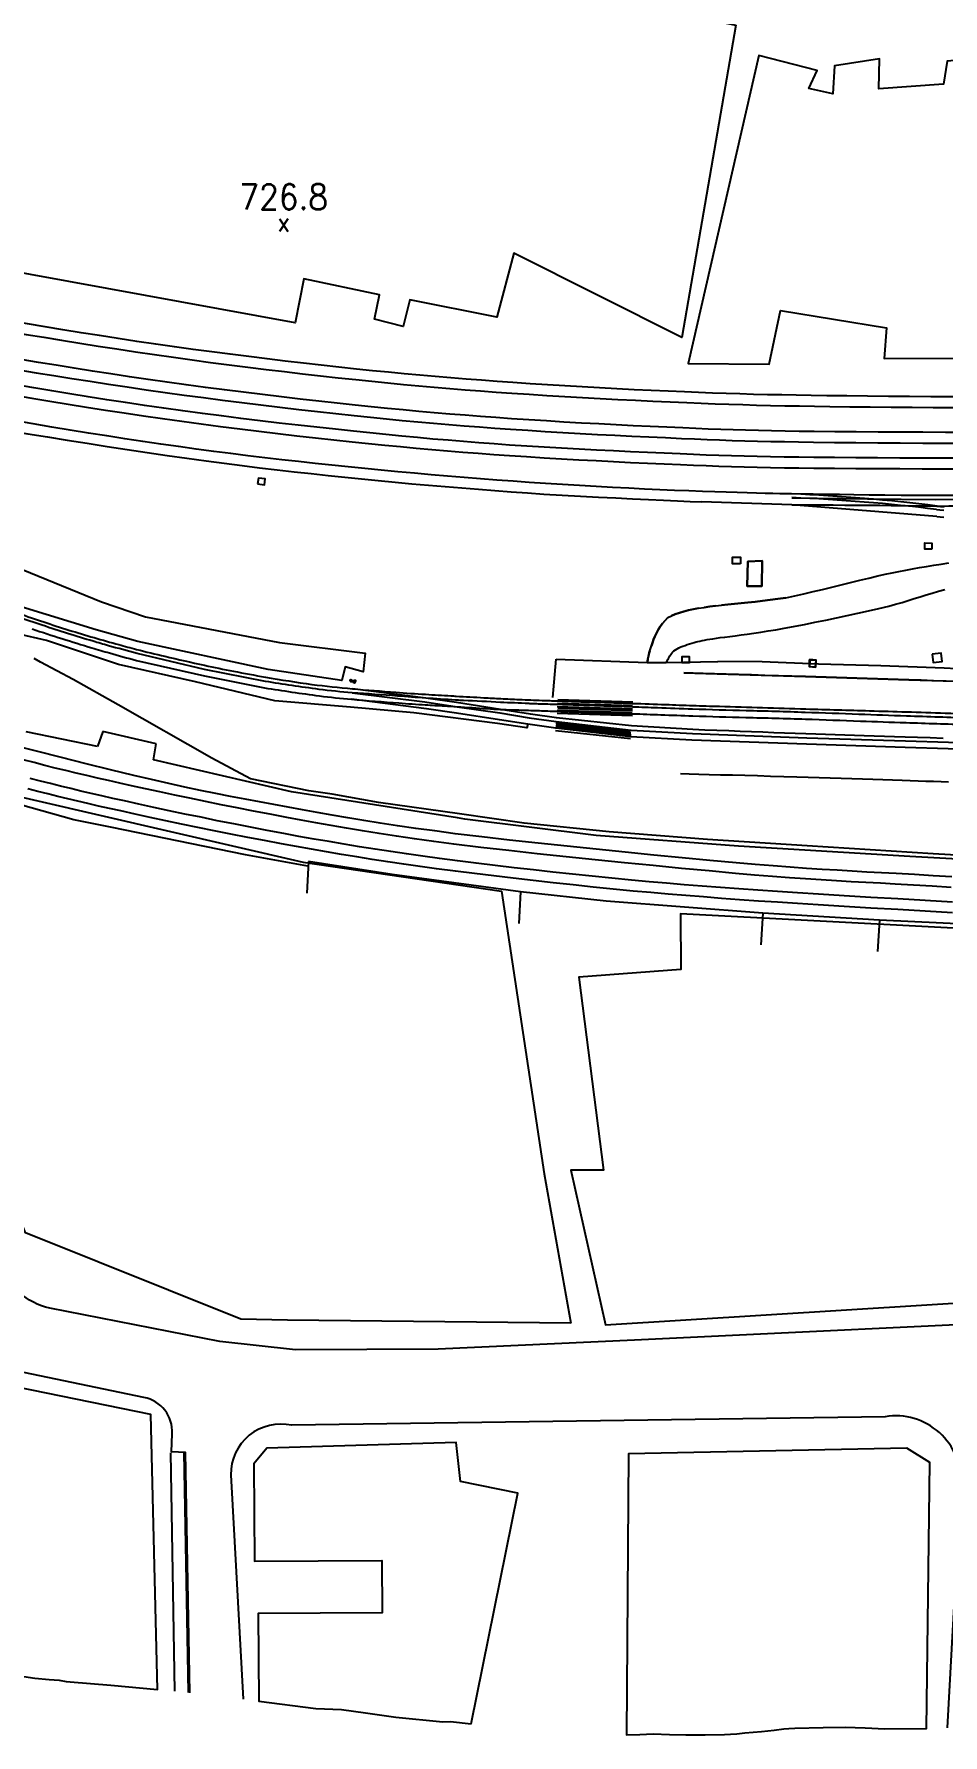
# Model space of a CAD drawing. Header units: metres. Extents: x 320405 to 332543, y 7395686 to 7410003.
# Drawn here: x 326414.9 to 326559, y 7397205.8 to 7397475.6 of the extents above; entities that cross this region are included whole.
import ezdxf
from ezdxf.enums import TextEntityAlignment as Align

# ---------------------------------------------------------------- set-up
doc = ezdxf.new("R2010")
doc.units = ezdxf.units.M
doc.header["$LTSCALE"] = 10
doc.header["$MEASUREMENT"] = 0
doc.linetypes.add('CONTINUO', pattern=[0])
doc.linetypes.add('DASHDOT', pattern=[1, 0.5, -0.25, 0, -0.25])
for name, color, linetype in [('Ciclovia', 45, 'Continuous'), ('Edificações', 30, 'Continuous'), ('Pontos Cotados', 45, 'Continuous'), ('T-ALAMBRADO', 30, 'CERCA_ALA'), ('T-ALINHAMENTOINDEFINIDO', 45, 'DASHDOT'), ('T-AMV', 20, 'CONTINUO'), ('T-GUIA', 230, 'Continuous'), ('T-MURO', 30, 'CONTINUO'), ('T-PASSEIO', 45, 'CONTINUO'), ('T-TRILHO', 20, 'CONTINUO'), ('Vias Primárias', 230, 'Continuous')]:
    doc.layers.add(name, color=color, linetype=linetype)
doc.styles.get("Standard").update_dxf_attribs({"font": 'arial.ttf'})
doc.styles.add('Style-STANDARD', font='STANDARD.shx')
doc.linetypes.add('CERCA_ALA', pattern='A,0.5,-0.1,["XX",Standard,S=0.1,R=0,X=-0.1,Y=-0.05],0', length=0.6)

# ---------------------------------------------------------------- blocks, each defined once
blk = doc.blocks.new('SIMB_CIRCULO')
at = {"color": 0, "linetype": 'Continuous'}
blk.add_circle((0, 0), 0.25, dxfattribs=at)
at = {"color": 0}
blk.add_point((0, 0), dxfattribs=at)
for tag in ['desc:', 'cota:', 'pto:']:
    blk.add_attdef(tag, (0, 0), '', height=1)
blk = doc.blocks.new('topografia ÁGUA BRANCA - LAPA_X')
at = {"layer": 'T-ALAMBRADO', "linetype": 'CONTINUO', "ltscale": 5, "flags": 128}
blk.add_lwpolyline([(153888.1, 253233.83), (153885.78, 253233.85), (153885.87, 253237.78), (153888.16, 253237.88)], close=True, dxfattribs=at)
for points in [[(153855.51, 253222.19), (153869.95, 253221.73), (153872.97, 253221.7), (153881.13, 253221.88)], [(154091.36, 253216.46), (154076.13, 253216.96), (154063.49, 253217.17), (154043.72, 253217.81), (154025.13, 253218.35), (154002.78, 253219.05), (153957.52, 253219.72), (153947.61, 253220.01), (153937.26, 253220.19), (153935.28, 253220.4), (153925.23, 253220.7), (153919.02, 253220.81), (153917.03, 253220.87), (153906.98, 253221.25), (153897.14, 253221.51), (153888.17, 253221.83), (153881.13, 253221.88)], [(153782.84, 253208.22), (153771.49, 253210.54)], [(153783.68, 253210.59), (153782.84, 253208.22)], [(153792.15, 253208.68), (153783.68, 253210.59)], [(153791.71, 253206.13), (153792.15, 253208.68)], [(153813.6, 253201.11), (153791.71, 253206.13)], [(153839.92, 253197), (153813.6, 253201.11)], [(153841.09, 253196.84), (153839.92, 253197)], [(153861.92, 253194.24), (153841.09, 253196.84)], [(153884.47, 253192.63), (153861.92, 253194.24)], [(153911.66, 253191), (153884.47, 253192.63)], [(153939.14, 253189.52), (153911.66, 253191)]]:
    blk.add_lwpolyline(points, dxfattribs=at)
at = {"layer": 'T-ALINHAMENTOINDEFINIDO', "linetype": 'Continuous', "ltscale": 5, "flags": 128}
for points in [[(153869.95, 253221.73), (153869.98, 253221.84), (153870.01, 253221.97), (153870.04, 253222.12), (153870.07, 253222.3), (153870.11, 253222.5), (153870.15, 253222.72), (153870.21, 253222.97), (153870.28, 253223.25), (153870.37, 253223.55), (153870.48, 253223.89), (153870.61, 253224.35), (153870.77, 253224.84), (153870.95, 253225.35), (153871.17, 253225.86), (153871.41, 253226.38), (153871.7, 253226.9), (153872.02, 253227.41), (153872.38, 253227.91), (153872.78, 253228.39), (153873.23, 253228.85), (153873.79, 253229.13), (153874.4, 253229.38), (153875.05, 253229.61), (153875.75, 253229.82), (153876.49, 253230), (153877.27, 253230.17), (153878.09, 253230.32), (153878.95, 253230.46), (153879.85, 253230.59), (153880.79, 253230.7), (153881.74, 253230.81), (153882.73, 253230.92), (153883.76, 253231.03), (153884.82, 253231.14), (153885.91, 253231.25), (153887.04, 253231.37), (153888.21, 253231.51), (153889.41, 253231.66), (153890.65, 253231.82), (153891.92, 253232), (153893.33, 253232.32), (153894.77, 253232.65), (153896.24, 253232.99), (153897.72, 253233.35), (153899.2, 253233.71), (153900.69, 253234.08), (153902.17, 253234.45), (153903.63, 253234.81), (153905.08, 253235.17), (153906.5, 253235.52), (153907.64, 253235.76), (153908.75, 253236), (153909.85, 253236.22), (153910.93, 253236.43), (153912.02, 253236.64), (153913.11, 253236.83), (153914.23, 253237.03), (153915.36, 253237.21), (153916.53, 253237.4), (153917.74, 253237.58)], [(153872.97, 253221.7), (153873.05, 253221.84), (153873.13, 253222), (153873.22, 253222.18), (153873.32, 253222.36), (153873.43, 253222.56), (153873.55, 253222.76), (153873.68, 253222.97), (153873.83, 253223.17), (153873.99, 253223.38), (153874.17, 253223.58), (153874.43, 253223.74), (153874.7, 253223.89), (153874.99, 253224.04), (153875.29, 253224.18), (153875.61, 253224.31), (153875.95, 253224.44), (153876.3, 253224.57), (153876.66, 253224.68), (153877.03, 253224.8), (153877.41, 253224.9), (153877.7, 253224.98), (153878, 253225.06), (153878.32, 253225.13), (153878.66, 253225.21), (153879.04, 253225.28), (153879.44, 253225.35), (153879.89, 253225.42), (153880.38, 253225.5), (153880.92, 253225.58), (153881.52, 253225.67), (153882.26, 253225.77), (153883.05, 253225.87), (153883.91, 253225.98), (153884.83, 253226.11), (153885.81, 253226.25), (153886.85, 253226.4), (153887.96, 253226.57), (153889.13, 253226.75), (153890.36, 253226.95), (153891.66, 253227.17), (153894.88, 253227.8), (153896.55, 253228.13), (153898.25, 253228.48), (153899.96, 253228.84), (153901.67, 253229.21), (153903.36, 253229.58), (153905.03, 253229.96), (153906.66, 253230.33), (153908.24, 253230.7), (153909.32, 253231.01), (153910.34, 253231.31), (153911.33, 253231.61), (153912.29, 253231.91), (153913.23, 253232.2), (153914.18, 253232.5), (153915.13, 253232.79), (153916.11, 253233.09), (153917.13, 253233.39)], [(153880.79, 253230.7), (153879.85, 253230.59), (153878.95, 253230.46)], [(153891.92, 253232), (153890.65, 253231.82), (153889.41, 253231.66), (153888.21, 253231.51), (153887.04, 253231.37), (153885.91, 253231.25), (153884.82, 253231.14), (153883.76, 253231.03), (153882.73, 253230.92), (153881.74, 253230.81)], [(153873.23, 253228.85), (153872.78, 253228.39), (153872.38, 253227.91), (153872.02, 253227.41), (153871.7, 253226.9), (153871.41, 253226.38), (153871.17, 253225.86), (153870.95, 253225.35), (153870.77, 253224.84), (153870.61, 253224.35)], [(153878.09, 253230.32), (153877.27, 253230.17), (153876.49, 253230), (153875.75, 253229.82), (153875.05, 253229.61), (153874.4, 253229.38), (153873.79, 253229.13)], [(153879.89, 253225.42), (153880.38, 253225.5), (153880.92, 253225.58), (153881.52, 253225.67)], [(153870.37, 253223.55), (153870.28, 253223.25), (153870.21, 253222.97), (153870.15, 253222.72), (153870.11, 253222.5), (153870.07, 253222.3), (153870.04, 253222.12), (153870.01, 253221.97), (153869.98, 253221.84), (153869.95, 253221.73)], [(153873.05, 253221.84), (153873.13, 253222), (153873.22, 253222.18), (153873.32, 253222.36), (153873.43, 253222.56), (153873.55, 253222.76), (153873.68, 253222.97), (153873.83, 253223.17), (153873.99, 253223.38)]]:
    blk.add_lwpolyline(points, dxfattribs=at)
at = {"layer": 'T-AMV'}
blk.add_lwpolyline([(153822.98, 253218.79), (153823.6, 253218.72), (153823.58, 253218.49), (153822.95, 253218.56)], close=True, dxfattribs=at)
at = {"layer": 'T-GUIA', "ltscale": 5, "flags": 128}
for points in [[(153773.78, 253221.61), (153772.73, 253222.16)], [(153827.41, 253199.45), (153820.05, 253200.75), (153816.37, 253201.28), (153807.08, 253203.16), (153800.96, 253206.39), (153786.07, 253214.82), (153778.95, 253218.85), (153773.78, 253221.61)], [(153915.37, 253191.43), (153895.38, 253192.66), (153879.59, 253193.65), (153863.96, 253194.82), (153850.52, 253196.21), (153840.22, 253197.68), (153827.41, 253199.45)], [(153948.3, 253189.61), (153915.37, 253191.43)]]:
    blk.add_lwpolyline(points, dxfattribs=at)
at = {"layer": 'T-MURO', "ltscale": 5}
for points in [[(153779.08, 253196.61), (153762.49, 253201.24)], [(153784.91, 253195.46), (153779.08, 253196.61)], [(153806.34, 253191.09), (153784.91, 253195.46)], [(153816.2, 253189.31), (153806.34, 253191.09)], [(153816.33, 253190.05), (153816.05, 253185.06)], [(153829.56, 253188.02), (153816.33, 253190.05)], [(153849.94, 253185.3), (153829.56, 253188.02)], [(153849.94, 253185.3), (153849.66, 253180.31)], [(153863.52, 253183.85), (153849.94, 253185.3)], [(153888.37, 253181.99), (153863.52, 253183.85)], [(153888.37, 253181.99), (153888.08, 253176.99)], [(153906.85, 253180.92), (153888.37, 253181.99)], [(153906.85, 253180.92), (153906.56, 253175.93)], [(153925.96, 253180.03), (153906.85, 253180.92)]]:
    blk.add_lwpolyline(points, dxfattribs=at)
at = {"layer": 'T-PASSEIO', "ltscale": 5}
for points in [[(153713.46, 253263.82), (153718.83, 253264.42), (153722.38, 253254.85), (153746.93, 253246.15), (153758.65, 253241.27), (153768.41, 253237.28), (153783.41, 253231.16), (153790.4, 253228.83), (153811.65, 253224.79), (153825.25, 253223.09), (153824.93, 253220.16), (153822.09, 253220.92), (153821.56, 253218.78), (153809.88, 253220.5), (153789.17, 253224.88), (153782.57, 253226.71), (153766.66, 253231.57), (153756.15, 253235.64), (153745.65, 253239.98), (153717.33, 253252.71)], [(153808.14, 253249.93), (153809.21, 253249.8), (153809.32, 253250.7), (153808.25, 253250.83)], [(153915.05, 253239.76), (153913.95, 253239.78), (153913.96, 253240.74), (153915.06, 253240.73)], [(153884.73, 253237.4), (153883.47, 253237.4), (153883.47, 253238.42), (153884.73, 253238.42)], [(153885.87, 253237.78), (153885.78, 253233.85), (153888.1, 253233.83), (153888.16, 253237.88)], [(153876.59, 253221.63), (153875.51, 253221.65), (153875.52, 253222.67), (153876.61, 253222.65)], [(153915.14, 253223.13), (153915.28, 253221.78), (153916.74, 253221.93), (153916.59, 253223.28)], [(153895.67, 253221.12), (153896.64, 253221.04), (153896.73, 253222.14), (153895.75, 253222.22)], [(153896.69, 253222.14), (153896.64, 253221.04), (153895.67, 253221.09), (153895.71, 253222.19)]]:
    blk.add_lwpolyline(points, close=True, dxfattribs=at)
for points in [[(153851.05, 253211.88), (153850.91, 253211.3), (153846.22, 253211.98), (153832.97, 253213.65), (153822.91, 253214.52), (153810.95, 253215.51), (153798.35, 253218.5), (153786.15, 253221.26), (153774.72, 253225.02), (153765.46, 253227.1), (153757.8, 253230.35), (153753.8, 253226.26)], [(153854.98, 253216.15), (153855.51, 253222.19)]]:
    blk.add_lwpolyline(points, dxfattribs=at)
at = {"layer": 'T-TRILHO', "ltscale": 5}
for points in [[(153918.42, 253182.12), (153914.08, 253182.36), (153909.76, 253182.6), (153905.47, 253182.84), (153901.25, 253183.09), (153897.13, 253183.33), (153893.86, 253183.53), (153890.71, 253183.72), (153887.66, 253183.92), (153884.68, 253184.12), (153881.78, 253184.33), (153878.94, 253184.54), (153876.13, 253184.75), (153873.35, 253184.98), (153870.58, 253185.22), (153867.81, 253185.47), (153864.64, 253185.77), (153861.45, 253186.09), (153858.27, 253186.41), (153855.09, 253186.75), (153851.93, 253187.1), (153848.79, 253187.45), (153845.68, 253187.82), (153842.61, 253188.19), (153839.6, 253188.56), (153836.63, 253188.95), (153834, 253189.3), (153831.42, 253189.67), (153828.89, 253190.04), (153826.41, 253190.41), (153823.96, 253190.79), (153821.54, 253191.19), (153819.15, 253191.59), (153816.76, 253192), (153814.38, 253192.42), (153812, 253192.85), (153809.33, 253193.35), (153806.66, 253193.87), (153804, 253194.38), (153801.36, 253194.91), (153798.75, 253195.44), (153796.18, 253195.96), (153793.67, 253196.49), (153791.21, 253197.01), (153788.82, 253197.52), (153786.52, 253198.02), (153784.72, 253198.41), (153783, 253198.79), (153781.33, 253199.17), (153779.71, 253199.55), (153778.13, 253199.92), (153776.55, 253200.3), (153774.98, 253200.69), (153773.39, 253201.1), (153771.77, 253201.51)], [(153918.2, 253186.13), (153915.21, 253186.3), (153912.26, 253186.47), (153909.34, 253186.64), (153907, 253186.76), (153904.68, 253186.88), (153902.36, 253187), (153900.01, 253187.14), (153897.61, 253187.28), (153895.14, 253187.44), (153892.57, 253187.62), (153889.87, 253187.82), (153887.04, 253188.04), (153884.03, 253188.29), (153879.82, 253188.67), (153875.45, 253189.07), (153870.96, 253189.5), (153866.39, 253189.94), (153861.78, 253190.4), (153857.16, 253190.87), (153852.57, 253191.36), (153848.05, 253191.85), (153843.64, 253192.34), (153839.37, 253192.83), (153836.17, 253193.25), (153833.13, 253193.67), (153830.25, 253194.08), (153827.5, 253194.49), (153824.86, 253194.91), (153822.32, 253195.33), (153819.87, 253195.75), (153817.48, 253196.17), (153815.15, 253196.61), (153812.85, 253197.04), (153810.21, 253197.53), (153807.59, 253198.03), (153805.01, 253198.53), (153802.46, 253199.03), (153799.95, 253199.54), (153797.49, 253200.04), (153795.08, 253200.54), (153792.73, 253201.04), (153790.44, 253201.53), (153788.22, 253202.02), (153786.37, 253202.42), (153784.58, 253202.82), (153782.84, 253203.21), (153781.13, 253203.61), (153779.46, 253204), (153777.79, 253204.4), (153776.13, 253204.81), (153774.46, 253205.23), (153772.77, 253205.66), (153771.04, 253206.11)], [(153918.43, 253183.78), (153914.1, 253184.03), (153909.78, 253184.28), (153905.5, 253184.52), (153901.28, 253184.77), (153897.16, 253185.02), (153893.86, 253185.23), (153890.66, 253185.43), (153887.57, 253185.63), (153884.56, 253185.84), (153881.62, 253186.05), (153878.73, 253186.26), (153875.9, 253186.48), (153873.09, 253186.71), (153870.31, 253186.95), (153867.53, 253187.2), (153864.41, 253187.49), (153861.29, 253187.8), (153858.17, 253188.12), (153855.07, 253188.45), (153851.98, 253188.79), (153848.92, 253189.13), (153845.89, 253189.49), (153842.9, 253189.85), (153839.96, 253190.22), (153837.06, 253190.59), (153834.44, 253190.95), (153831.87, 253191.3), (153829.35, 253191.67), (153826.86, 253192.04), (153824.41, 253192.42), (153821.98, 253192.81), (153819.58, 253193.21), (153817.18, 253193.62), (153814.79, 253194.04), (153812.4, 253194.47), (153809.75, 253194.97), (153807.1, 253195.47), (153804.46, 253195.99), (153801.84, 253196.5), (153799.26, 253197.03), (153796.71, 253197.55), (153794.21, 253198.07), (153791.78, 253198.59), (153789.4, 253199.1), (153787.11, 253199.6), (153785.29, 253200), (153783.54, 253200.39), (153781.85, 253200.77), (153780.2, 253201.16), (153778.59, 253201.54), (153776.98, 253201.93), (153775.38, 253202.33), (153773.77, 253202.74), (153772.13, 253203.16)], [(153918.32, 253187.82), (153915.35, 253187.98), (153912.4, 253188.15), (153909.49, 253188.32), (153907.15, 253188.44), (153904.82, 253188.55), (153902.5, 253188.68), (153900.14, 253188.81), (153897.74, 253188.96), (153895.26, 253189.11), (153892.68, 253189.29), (153889.99, 253189.49), (153887.15, 253189.71), (153884.14, 253189.95), (153879.93, 253190.33), (153875.56, 253190.74), (153871.08, 253191.16), (153866.51, 253191.61), (153861.91, 253192.07), (153857.3, 253192.55), (153852.71, 253193.03), (153848.2, 253193.52), (153843.8, 253194.02), (153839.54, 253194.51), (153836.34, 253194.93), (153833.31, 253195.34), (153830.43, 253195.75), (153827.68, 253196.16), (153825.05, 253196.57), (153822.51, 253196.99), (153820.07, 253197.4), (153817.69, 253197.82), (153815.36, 253198.25), (153813.07, 253198.68), (153810.8, 253199.07), (153808.54, 253199.48), (153806.26, 253199.9), (153803.95, 253200.33), (153801.6, 253200.8), (153799.19, 253201.29), (153796.7, 253201.82), (153794.12, 253202.38), (153791.42, 253202.99), (153788.6, 253203.64), (153784.87, 253204.54), (153781.03, 253205.48), (153777.11, 253206.46), (153773.13, 253207.47), (153769.14, 253208.49)], [(153915.8, 253246.06), (153916.33, 253246), (153916.93, 253245.93)], [(153915.86, 253246.61), (153916.4, 253246.55), (153916.99, 253246.48)], [(153915.86, 253244.97), (153916.38, 253244.9), (153916.97, 253244.84)], [(153917.34, 253218.86), (153915.35, 253218.91), (153913.39, 253218.97), (153911.47, 253219.02), (153909.77, 253219.07), (153908.1, 253219.12), (153906.46, 253219.17), (153904.84, 253219.22), (153903.22, 253219.27), (153901.61, 253219.31), (153899.99, 253219.36), (153898.36, 253219.41), (153896.72, 253219.46), (153895.06, 253219.51), (153892.91, 253219.58), (153890.76, 253219.64), (153888.62, 253219.7), (153886.51, 253219.76), (153884.46, 253219.82), (153882.48, 253219.88), (153880.61, 253219.93), (153878.85, 253219.98), (153877.23, 253220.03), (153875.78, 253220.07)], [(153875.78, 253220.07), (153895.06, 253219.51), (153911.47, 253219.02), (153931.45, 253218.48), (153949.5, 253217.92), (153955.86, 253217.74), (153980.35, 253217.02), (153984.5, 253216.9)], [(153877.21, 253211.08), (153867.47, 253211.64), (153855.59, 253212.9), (153851.49, 253213.47), (153846.71, 253214.23), (153839.73, 253215.32), (153834.87, 253216), (153823.23, 253217.46)], [(153983.9, 253206.13), (153980.18, 253206.19), (153955.62, 253206.91), (153948.87, 253207.19), (153931.33, 253207.7), (153910.86, 253208.32), (153895.26, 253208.79), (153877.03, 253209.39), (153867.38, 253209.92), (153855.48, 253211.25), (153851.05, 253211.88), (153846.53, 253212.56), (153839.75, 253213.6), (153834.99, 253214.32), (153823.06, 253215.79)], [(153823.17, 253216.83), (153834.73, 253215.42), (153839.83, 253214.65), (153846.59, 253213.66), (153851.24, 253212.92), (153855.54, 253212.32), (153867.45, 253210.97), (153877.15, 253210.46), (153895.29, 253209.82), (153910.96, 253209.38), (153931.37, 253208.76), (153948.93, 253208.2), (153955.72, 253207.97), (153980.11, 253207.27), (153983.84, 253207.18)], [(153855.68, 253214.71), (153867.63, 253214.34)], [(153855.73, 253215.24), (153867.66, 253214.9)], [(153855.79, 253214.44), (153867.63, 253214.07)], [(153855.82, 253215.83), (153867.67, 253215.46)], [(153855.49, 253212.04), (153867.35, 253210.75)], [(153867.39, 253210.5), (153855.52, 253211.8)], [(153855.68, 253213.66), (153867.64, 253213.29)], [(153855.71, 253214.14), (153867.61, 253213.76)], [(153855.44, 253210.92), (153867.31, 253209.66)], [(153855.51, 253211.66), (153867.39, 253210.36)], [(153867.42, 253210.17), (153855.51, 253211.48)], [(153916.91, 253209.76), (153914.87, 253209.83), (153912.86, 253209.9), (153910.89, 253209.96), (153909.21, 253210.01), (153907.58, 253210.06), (153905.98, 253210.11), (153904.4, 253210.15), (153902.85, 253210.2), (153901.31, 253210.24), (153899.77, 253210.28), (153898.23, 253210.33), (153896.69, 253210.38), (153895.13, 253210.43), (153893.46, 253210.49), (153891.77, 253210.55), (153890.05, 253210.61), (153888.31, 253210.68), (153886.54, 253210.74), (153884.74, 253210.81), (153882.91, 253210.88), (153881.04, 253210.94), (153879.14, 253211.01), (153877.21, 253211.08)], [(153917.78, 253202.84), (153916.58, 253202.87), (153915.38, 253202.9), (153914.17, 253202.94), (153912.95, 253202.97), (153911.69, 253203.01), (153910.4, 253203.05), (153908.89, 253203.1), (153907.33, 253203.15), (153905.74, 253203.2), (153904.11, 253203.26), (153902.44, 253203.31), (153900.75, 253203.36), (153899.02, 253203.42), (153897.28, 253203.47), (153895.5, 253203.53), (153893.71, 253203.58), (153891.63, 253203.64), (153889.55, 253203.69), (153887.49, 253203.75), (153885.46, 253203.8), (153883.5, 253203.85), (153881.62, 253203.89), (153879.83, 253203.94), (153878.16, 253203.98), (153876.63, 253204.01), (153875.25, 253204.05)]]:
    blk.add_lwpolyline(points, dxfattribs=at)
for points in [[(153766.44, 253230.7, 0.009082), (153774.26, 253227.97, 0.008986), (153782.26, 253225.49, 0.003376), (153786.18, 253224.39, 0.004721), (153788.99, 253223.64, 0.00556), (153793.49, 253222.55, 0.004006), (153799.76, 253221.15, 0.005174), (153804.34, 253220.21, 0.004664), (153809.44, 253219.28, 0.010248), (153816.81, 253218.15, 0.011817), (153823.23, 253217.46, 0.002468), (153830.1, 253216.92, 0.003582), (153834.84, 253216.6, 0.000141), (153838.84, 253216.37, 0.00067), (153839.68, 253216.32, 0.000674), (153844.06, 253216.08, 0.001092), (153846.76, 253215.94, 0.00147), (153849.68, 253215.8, 0.002348), (153851.51, 253215.73, 0.000353), (153853.29, 253215.67, 0.000258), (153855.72, 253215.59, 0.000355), (153861.69, 253215.41, -0.000399), (153867.66, 253215.23, -0.00101), (153872.89, 253215.05, 0.001224), (153877.21, 253214.91, 0.000574), (153881.42, 253214.78, 0.000177), (153895.11, 253214.4, 0.000335), (153905.24, 253214.12, -0.00058), (153911.09, 253213.96, -0.000603), (153917.24, 253213.78, -0.000259), (153931.54, 253213.32, -0.000376)], [(153960.57, 253212.4, 0.000023), (153980.47, 253211.78, 0.001981)], [(153772.44, 253226.85, 0.006704), (153781.9, 253223.88, 0.00414), (153784.7, 253223.07, 0.00272), (153788.98, 253221.88), (153799.78, 253219.45), (153809.27, 253217.59, 0.00721), (153817.99, 253216.33, 0.01244), (153823.06, 253215.79, 0.001957), (153830.61, 253215.22, 0.003533), (153834.79, 253214.94, 0.000284), (153837.82, 253214.77, -0.000427), (153839.83, 253214.65, -0.002656), (153844.58, 253214.35, 0.005935), (153846.71, 253214.23, 0.007087), (153848.5, 253214.17, -0.004168), (153851.54, 253214.09, -0.000365), (153854.2, 253214, 0.000667), (153855.66, 253213.95, 0.000703), (153860.74, 253213.79, -0.000515), (153867.66, 253213.58, -0.000607), (153872.14, 253213.43, 0.000535), (153877.23, 253213.26, 0.002462), (153885.6, 253213.03, -0.002178), (153895.06, 253212.78, -0.001077), (153903.77, 253212.49, 0.001295), (153911.01, 253212.25, 0.000241), (153920.76, 253211.96, -0.000217)], [(153956.47, 253210.85, 0.000026), (153980.18, 253210.13, 0.000919)], [(153980.39, 253211.2, -0.000011), (153959.26, 253211.82, 0.00007)], [(153921.32, 253212.97, -0.00049), (153911.09, 253213.28, -0.001645), (153903.52, 253213.54, 0.001468), (153895.04, 253213.83, 0.002105), (153885.65, 253214.09, -0.002322), (153877.15, 253214.32, -0.000549), (153871.58, 253214.51, 0.000773), (153867.63, 253214.64, 0.000144), (153862.44, 253214.8, 0.000111), (153855.7, 253215.01, 0.000873), (153852.76, 253215.09, -0.002093), (153851.53, 253215.13, -0.002482), (153851.18, 253215.15, -0.000197), (153846.7, 253215.35, -0.000336), (153840.82, 253215.63, -0.001903), (153839.78, 253215.68, -0.002806), (153839.56, 253215.69, -0.000134), (153834.87, 253216, -0.000972), (153830.36, 253216.32, -0.00061), (153823.17, 253216.83, -0.013725), (153817.94, 253217.36, -0.008369), (153809.42, 253218.6), (153799.76, 253220.49), (153789.06, 253222.99, -0.002394), (153784.52, 253224.22, -0.004468), (153782.1, 253224.92, -0.007581), (153774.04, 253227.44, -0.007768), (153766.25, 253230.14, -0.002841)]]:
    blk.add_lwpolyline(points, format="xyb", dxfattribs=at)
at = {"layer": 'T-TRILHO', "ltscale": 5, "flags": 128}
for points in [[(154014.96, 253265.08), (154013.13, 253265.05), (154011.07, 253265.01), (154008.78, 253264.97), (154006.28, 253264.92), (154003.59, 253264.88), (154000.72, 253264.83), (153997.71, 253264.77), (153994.55, 253264.72), (153991.28, 253264.66), (153987.9, 253264.61), (153984.36, 253264.55), (153980.75, 253264.49), (153977.11, 253264.44), (153973.45, 253264.38), (153969.79, 253264.33), (153966.17, 253264.27), (153962.59, 253264.22), (153959.09, 253264.17), (153955.69, 253264.12), (153952.41, 253264.08), (153950.07, 253264.05), (153947.85, 253264.02), (153945.72, 253263.99), (153943.65, 253263.97), (153941.62, 253263.95), (153939.61, 253263.94), (153937.58, 253263.93), (153935.52, 253263.92), (153933.39, 253263.91), (153931.17, 253263.91), (153928.06, 253263.91), (153924.84, 253263.91), (153921.56, 253263.92), (153918.22, 253263.93), (153914.86, 253263.94), (153911.49, 253263.96), (153908.13, 253263.98), (153904.81, 253264.01), (153901.55, 253264.04), (153898.37, 253264.07), (153895.9, 253264.1), (153893.52, 253264.13), (153891.21, 253264.17), (153888.96, 253264.21), (153886.75, 253264.26), (153884.56, 253264.32), (153882.39, 253264.38), (153880.22, 253264.45), (153878.03, 253264.53), (153875.81, 253264.62), (153873.18, 253264.73), (153870.51, 253264.85), (153867.81, 253264.97), (153865.08, 253265.1), (153862.33, 253265.25), (153859.57, 253265.39), (153856.81, 253265.55), (153854.05, 253265.72), (153851.3, 253265.89), (153848.57, 253266.06), (153846.09, 253266.23), (153843.62, 253266.41), (153841.17, 253266.59), (153838.72, 253266.79), (153836.27, 253266.99), (153833.81, 253267.2), (153831.34, 253267.42), (153828.84, 253267.66), (153826.32, 253267.9), (153823.77, 253268.16), (153821, 253268.45), (153818.19, 253268.76), (153815.35, 253269.07), (153812.49, 253269.4), (153809.6, 253269.74), (153806.69, 253270.1), (153803.76, 253270.46), (153800.83, 253270.84), (153797.89, 253271.22), (153794.94, 253271.62), (153791.94, 253272.05), (153788.95, 253272.49), (153785.97, 253272.94), (153783.02, 253273.39), (153780.11, 253273.85), (153777.23, 253274.31), (153774.4, 253274.77), (153771.62, 253275.23), (153768.91, 253275.69), (153766.27, 253276.14), (153764.02, 253276.53), (153761.83, 253276.91), (153759.71, 253277.29), (153757.62, 253277.67), (153755.57, 253278.06), (153753.54, 253278.45), (153751.53, 253278.84), (153749.51, 253279.25), (153747.48, 253279.66), (153745.43, 253280.08), (153742.71, 253280.67), (153739.99, 253281.26), (153737.28, 253281.85), (153734.62, 253282.44), (153732.04, 253283.01), (153729.55, 253283.57), (153727.19, 253284.1), (153724.98, 253284.59), (153722.95, 253285.04), (153721.13, 253285.45)], [(153720.82, 253283.8), (153722.64, 253283.39), (153724.67, 253282.94), (153726.88, 253282.44), (153729.24, 253281.92), (153731.72, 253281.36), (153734.31, 253280.79), (153736.97, 253280.2), (153739.67, 253279.61), (153742.4, 253279.01), (153745.12, 253278.43), (153747.18, 253278), (153749.21, 253277.59), (153751.24, 253277.18), (153753.27, 253276.79), (153755.3, 253276.4), (153757.36, 253276.01), (153759.45, 253275.63), (153761.59, 253275.25), (153763.78, 253274.86), (153766.04, 253274.48), (153768.68, 253274.02), (153771.4, 253273.57), (153774.18, 253273.11), (153777.01, 253272.65), (153779.89, 253272.2), (153782.81, 253271.74), (153785.76, 253271.29), (153788.74, 253270.84), (153791.74, 253270.4), (153794.74, 253269.97), (153797.7, 253269.57), (153800.65, 253269.18), (153803.6, 253268.8), (153806.54, 253268.44), (153809.46, 253268.08), (153812.36, 253267.74), (153815.24, 253267.4), (153818.09, 253267.09), (153820.9, 253266.78), (153823.68, 253266.49), (153826.23, 253266.23), (153828.73, 253265.98), (153831.22, 253265.74), (153833.68, 253265.52), (153836.12, 253265.31), (153838.57, 253265.11), (153841.01, 253264.92), (153843.46, 253264.73), (153845.93, 253264.56), (153848.42, 253264.39), (153851.19, 253264.21), (153853.99, 253264.04), (153856.8, 253263.87), (153859.62, 253263.72), (153862.43, 253263.57), (153865.23, 253263.43), (153868.02, 253263.29), (153870.78, 253263.17), (153873.5, 253263.05), (153876.19, 253262.94), (153878.44, 253262.85), (153880.65, 253262.77), (153882.84, 253262.7), (153885.03, 253262.63), (153887.23, 253262.57), (153889.45, 253262.52), (153891.71, 253262.47), (153894.02, 253262.43), (153896.4, 253262.4), (153898.86, 253262.37), (153902.02, 253262.33), (153905.26, 253262.3), (153908.55, 253262.28), (153911.88, 253262.26), (153915.22, 253262.24), (153918.55, 253262.23), (153921.86, 253262.22), (153925.11, 253262.21), (153928.29, 253262.21), (153931.38, 253262.21), (153933.58, 253262.22), (153935.7, 253262.23), (153937.75, 253262.24), (153939.76, 253262.25), (153941.76, 253262.27), (153943.78, 253262.29), (153945.84, 253262.32), (153947.96, 253262.35), (153950.18, 253262.38), (153952.52, 253262.42), (153955.79, 253262.46), (153959.19, 253262.51), (153962.69, 253262.56), (153966.26, 253262.62), (153969.89, 253262.68), (153973.54, 253262.73), (153977.2, 253262.79), (153980.85, 253262.85), (153984.46, 253262.91), (153988, 253262.97), (153991.38, 253263.03), (153994.66, 253263.08), (153997.82, 253263.14), (154000.84, 253263.19), (154003.71, 253263.24), (154006.4, 253263.29), (154008.9, 253263.33), (154011.2, 253263.37), (154013.27, 253263.41), (154015.1, 253263.44)], [(154015.06, 253259.55), (154013.18, 253259.52), (154011.05, 253259.48), (154008.69, 253259.44), (154006.12, 253259.39), (154003.36, 253259.34), (154000.43, 253259.29), (153997.36, 253259.23), (153994.15, 253259.18), (153990.82, 253259.12), (153987.41, 253259.06), (153983.89, 253258.99), (153980.33, 253258.93), (153976.73, 253258.87), (153973.12, 253258.8), (153969.51, 253258.74), (153965.95, 253258.68), (153962.43, 253258.62), (153958.98, 253258.57), (153955.63, 253258.51), (153952.4, 253258.46), (153950.08, 253258.43), (153947.87, 253258.4), (153945.75, 253258.37), (153943.68, 253258.35), (153941.64, 253258.33), (153939.6, 253258.31), (153937.54, 253258.3), (153935.43, 253258.29), (153933.23, 253258.28), (153930.94, 253258.28), (153927.63, 253258.28), (153924.21, 253258.28), (153920.72, 253258.28), (153917.18, 253258.28), (153913.62, 253258.29), (153910.05, 253258.3), (153906.52, 253258.32), (153903.04, 253258.34), (153899.65, 253258.36), (153896.37, 253258.39), (153894, 253258.41), (153891.75, 253258.44), (153889.6, 253258.48), (153887.52, 253258.52), (153885.5, 253258.57), (153883.52, 253258.62), (153881.55, 253258.68), (153879.58, 253258.75), (153877.59, 253258.82), (153875.55, 253258.91), (153872.98, 253259.01), (153870.35, 253259.13), (153867.67, 253259.25), (153864.96, 253259.38), (153862.22, 253259.52), (153859.45, 253259.67), (153856.68, 253259.82), (153853.91, 253259.98), (153851.14, 253260.15), (153848.38, 253260.33), (153845.91, 253260.5), (153843.46, 253260.67), (153841.02, 253260.86), (153838.58, 253261.05), (153836.13, 253261.25), (153833.67, 253261.46), (153831.19, 253261.69), (153828.69, 253261.93), (153826.14, 253262.18), (153823.56, 253262.44), (153820.7, 253262.74), (153817.8, 253263.06), (153814.86, 253263.38), (153811.89, 253263.73), (153808.9, 253264.08), (153805.89, 253264.45), (153802.86, 253264.82), (153799.83, 253265.21), (153796.8, 253265.61), (153793.78, 253266.02), (153790.77, 253266.45), (153787.79, 253266.88), (153784.83, 253267.33), (153781.9, 253267.77), (153779, 253268.22), (153776.15, 253268.68), (153773.35, 253269.13), (153770.61, 253269.59), (153767.93, 253270.04), (153765.31, 253270.49), (153763.05, 253270.89), (153760.85, 253271.28), (153758.7, 253271.67), (153756.59, 253272.07), (153754.52, 253272.46), (153752.46, 253272.86), (153750.41, 253273.27), (153748.36, 253273.69), (153746.3, 253274.11), (153744.22, 253274.55), (153741.47, 253275.14), (153738.72, 253275.74), (153735.99, 253276.34), (153733.3, 253276.93), (153730.69, 253277.51), (153728.18, 253278.07), (153725.8, 253278.6), (153723.57, 253279.1), (153721.52, 253279.55), (153719.68, 253279.96)], [(153718.44, 253278.54), (153720.34, 253278.11), (153722.45, 253277.64), (153724.76, 253277.12), (153727.21, 253276.56), (153729.8, 253275.98), (153732.49, 253275.38), (153735.26, 253274.77), (153738.06, 253274.15), (153740.89, 253273.53), (153743.7, 253272.92), (153745.82, 253272.47), (153747.91, 253272.04), (153749.99, 253271.62), (153752.06, 253271.21), (153754.13, 253270.81), (153756.22, 253270.41), (153758.34, 253270.02), (153760.5, 253269.63), (153762.7, 253269.24), (153764.97, 253268.85), (153767.58, 253268.4), (153770.26, 253267.95), (153773.01, 253267.49), (153775.81, 253267.04), (153778.65, 253266.59), (153781.54, 253266.14), (153784.47, 253265.69), (153787.43, 253265.25), (153790.42, 253264.82), (153793.43, 253264.39), (153796.47, 253263.98), (153799.51, 253263.58), (153802.56, 253263.19), (153805.61, 253262.81), (153808.64, 253262.44), (153811.65, 253262.08), (153814.64, 253261.74), (153817.6, 253261.4), (153820.52, 253261.09), (153823.4, 253260.78), (153825.99, 253260.52), (153828.53, 253260.26), (153831.04, 253260.03), (153833.52, 253259.8), (153835.98, 253259.59), (153838.43, 253259.39), (153840.86, 253259.19), (153843.3, 253259.01), (153845.75, 253258.84), (153848.21, 253258.67), (153850.96, 253258.5), (153853.73, 253258.33), (153856.5, 253258.17), (153859.27, 253258.01), (153862.02, 253257.87), (153864.76, 253257.73), (153867.47, 253257.6), (153870.15, 253257.48), (153872.77, 253257.37), (153875.35, 253257.26), (153877.39, 253257.18), (153879.4, 253257.1), (153881.37, 253257.03), (153883.35, 253256.96), (153885.35, 253256.9), (153887.38, 253256.85), (153889.47, 253256.81), (153891.64, 253256.77), (153893.9, 253256.73), (153896.28, 253256.7), (153899.58, 253256.67), (153902.98, 253256.65), (153906.47, 253256.62), (153910.01, 253256.6), (153913.58, 253256.59), (153917.16, 253256.58), (153920.71, 253256.57), (153924.2, 253256.57), (153927.62, 253256.57), (153930.94, 253256.57), (153933.22, 253256.58), (153935.4, 253256.59), (153937.51, 253256.61), (153939.56, 253256.62), (153941.58, 253256.65), (153943.61, 253256.67), (153945.67, 253256.7), (153947.79, 253256.73), (153949.99, 253256.77), (153952.3, 253256.81), (153955.56, 253256.86), (153958.93, 253256.92), (153962.39, 253256.98), (153965.93, 253257.04), (153969.53, 253257.1), (153973.15, 253257.16), (153976.77, 253257.23), (153980.39, 253257.29), (153983.97, 253257.35), (153987.49, 253257.41), (153990.88, 253257.47), (153994.17, 253257.52), (153997.35, 253257.58), (154000.39, 253257.63), (154003.28, 253257.68), (154006, 253257.72), (154008.53, 253257.76), (154010.85, 253257.8), (154012.95, 253257.83), (154014.8, 253257.86)], [(153717.91, 253274.51), (153719.81, 253274.08), (153721.93, 253273.6), (153724.23, 253273.08), (153726.68, 253272.52), (153729.27, 253271.94), (153731.96, 253271.33), (153734.72, 253270.72), (153737.52, 253270.1), (153740.34, 253269.48), (153743.14, 253268.86), (153745.23, 253268.43), (153747.3, 253268), (153749.35, 253267.59), (153751.39, 253267.19), (153753.44, 253266.79), (153755.5, 253266.4), (153757.6, 253266.01), (153759.74, 253265.63), (153761.93, 253265.24), (153764.19, 253264.85), (153766.84, 253264.39), (153769.55, 253263.93), (153772.33, 253263.46), (153775.17, 253262.99), (153778.06, 253262.52), (153781, 253262.06), (153783.97, 253261.59), (153786.97, 253261.14), (153790, 253260.69), (153793.05, 253260.24), (153796.11, 253259.83), (153799.17, 253259.43), (153802.23, 253259.03), (153805.29, 253258.65), (153808.33, 253258.28), (153811.35, 253257.93), (153814.34, 253257.58), (153817.3, 253257.25), (153820.23, 253256.93), (153823.11, 253256.63), (153825.71, 253256.36), (153828.27, 253256.11), (153830.79, 253255.87), (153833.28, 253255.65), (153835.75, 253255.43), (153838.21, 253255.23), (153840.66, 253255.03), (153843.11, 253254.85), (153845.56, 253254.67), (153848.04, 253254.51), (153850.78, 253254.33), (153853.55, 253254.16), (153856.31, 253254), (153859.08, 253253.85), (153861.83, 253253.71), (153864.57, 253253.57), (153867.27, 253253.44), (153869.95, 253253.32), (153872.58, 253253.21), (153875.16, 253253.11), (153877.23, 253253.02), (153879.25, 253252.95), (153881.26, 253252.88), (153883.27, 253252.82), (153885.29, 253252.76), (153887.35, 253252.72), (153889.46, 253252.67), (153891.65, 253252.64), (153893.94, 253252.61), (153896.34, 253252.59), (153899.61, 253252.57), (153902.98, 253252.55), (153906.44, 253252.54), (153909.95, 253252.53), (153913.49, 253252.52), (153917.04, 253252.52), (153920.57, 253252.53), (153924.05, 253252.53), (153927.46, 253252.55), (153930.77, 253252.56), (153933.12, 253252.57), (153935.37, 253252.59), (153937.55, 253252.61), (153939.68, 253252.63), (153941.79, 253252.66), (153943.9, 253252.68), (153946.04, 253252.71), (153948.23, 253252.75), (153950.5, 253252.79), (153952.87, 253252.83), (153956.14, 253252.88), (153959.51, 253252.93), (153962.97, 253252.98), (153966.49, 253253.04), (153970.06, 253253.1), (153973.65, 253253.16), (153977.24, 253253.22), (153980.81, 253253.28), (153984.35, 253253.33), (153987.82, 253253.39), (153991.16, 253253.45), (153994.4, 253253.5), (153997.53, 253253.56), (154000.51, 253253.61), (154003.35, 253253.66), (154006.02, 253253.7), (154008.5, 253253.75), (154010.77, 253253.79), (154012.82, 253253.82), (154014.63, 253253.85)], [(154014.5, 253255.52), (154012.73, 253255.51), (154010.72, 253255.49), (154008.49, 253255.47), (154006.05, 253255.44), (154003.42, 253255.41), (154000.61, 253255.38), (153997.65, 253255.35), (153994.54, 253255.31), (153991.3, 253255.26), (153987.94, 253255.22), (153984.35, 253255.15), (153980.68, 253255.08), (153976.96, 253255.01), (153973.22, 253254.93), (153969.48, 253254.86), (153965.77, 253254.79), (153962.12, 253254.71), (153958.54, 253254.64), (153955.06, 253254.57), (153951.71, 253254.51), (153949.39, 253254.46), (153947.2, 253254.42), (153945.1, 253254.38), (153943.06, 253254.35), (153941.07, 253254.32), (153939.08, 253254.29), (153937.08, 253254.27), (153935.02, 253254.25), (153932.89, 253254.24), (153930.66, 253254.22), (153927.39, 253254.21), (153924.01, 253254.2), (153920.55, 253254.2), (153917.04, 253254.2), (153913.5, 253254.2), (153909.96, 253254.21), (153906.44, 253254.22), (153902.98, 253254.23), (153899.6, 253254.25), (153896.32, 253254.27), (153893.93, 253254.3), (153891.64, 253254.33), (153889.45, 253254.36), (153887.34, 253254.4), (153885.28, 253254.45), (153883.26, 253254.51), (153881.25, 253254.57), (153879.25, 253254.63), (153877.22, 253254.71), (153875.15, 253254.79), (153872.57, 253254.89), (153869.94, 253255), (153867.27, 253255.12), (153864.57, 253255.25), (153861.84, 253255.38), (153859.09, 253255.52), (153856.33, 253255.67), (153853.57, 253255.83), (153850.82, 253255.99), (153848.08, 253256.16), (153845.63, 253256.33), (153843.19, 253256.51), (153840.76, 253256.69), (153838.34, 253256.89), (153835.9, 253257.09), (153833.45, 253257.31), (153830.98, 253257.53), (153828.47, 253257.77), (153825.93, 253258.03), (153823.34, 253258.29), (153820.46, 253258.6), (153817.53, 253258.91), (153814.56, 253259.24), (153811.56, 253259.58), (153808.53, 253259.94), (153805.48, 253260.31), (153802.41, 253260.69), (153799.35, 253261.08), (153796.28, 253261.48), (153793.22, 253261.89), (153790.19, 253262.33), (153787.18, 253262.78), (153784.19, 253263.23), (153781.24, 253263.69), (153778.33, 253264.16), (153775.46, 253264.62), (153772.64, 253265.09), (153769.88, 253265.56), (153767.18, 253266.02), (153764.55, 253266.48), (153762.28, 253266.88), (153760.07, 253267.28), (153757.92, 253267.67), (153755.8, 253268.07), (153753.72, 253268.47), (153751.65, 253268.87), (153749.59, 253269.28), (153747.53, 253269.7), (153745.46, 253270.12), (153743.35, 253270.56), (153740.57, 253271.16), (153737.79, 253271.77), (153735.02, 253272.38), (153732.29, 253272.98), (153729.64, 253273.57), (153727.09, 253274.14), (153724.67, 253274.68), (153722.4, 253275.19), (153720.32, 253275.65), (153718.45, 253276.07)], [(153892.81, 253248.49), (153891.95, 253248.5), (153890.96, 253248.51), (153889.84, 253248.53), (153888.6, 253248.56), (153887.24, 253248.59), (153885.76, 253248.62), (153884.16, 253248.67), (153882.45, 253248.72), (153880.62, 253248.77), (153878.68, 253248.84), (153876.52, 253248.92), (153874.26, 253249.01), (153871.9, 253249.11), (153869.47, 253249.22), (153866.97, 253249.34), (153864.42, 253249.47), (153861.81, 253249.6), (153859.16, 253249.75), (153856.48, 253249.9), (153853.77, 253250.06), (153851.21, 253250.23), (153848.64, 253250.41), (153846.05, 253250.6), (153843.46, 253250.79), (153840.86, 253251), (153838.25, 253251.21), (153835.63, 253251.43), (153833, 253251.66), (153830.37, 253251.9), (153827.73, 253252.15), (153825.12, 253252.39), (153822.51, 253252.64), (153819.89, 253252.91), (153817.25, 253253.18), (153814.61, 253253.46), (153811.95, 253253.76), (153809.28, 253254.06), (153806.59, 253254.38), (153803.89, 253254.71), (153801.17, 253255.05), (153798.39, 253255.42), (153795.59, 253255.81), (153792.78, 253256.21), (153789.94, 253256.62), (153787.08, 253257.04), (153784.21, 253257.48), (153781.32, 253257.93), (153778.41, 253258.39), (153775.48, 253258.87), (153772.54, 253259.36), (153769.49, 253259.88), (153766.43, 253260.4), (153763.36, 253260.94), (153760.3, 253261.49), (153757.24, 253262.05), (153754.19, 253262.61), (153751.17, 253263.18), (153748.16, 253263.75), (153745.19, 253264.32), (153742.26, 253264.9), (153739.11, 253265.55), (153736.04, 253266.19), (153733.04, 253266.83), (153730.15, 253267.45), (153727.38, 253268.04), (153724.76, 253268.61), (153722.31, 253269.14), (153720.05, 253269.64), (153717.99, 253270.09), (153716.17, 253270.49)], [(153716.31, 253268.7), (153718.13, 253268.31), (153720.17, 253267.87), (153722.41, 253267.39), (153724.83, 253266.87), (153727.39, 253266.33), (153730.09, 253265.75), (153732.9, 253265.16), (153735.78, 253264.56), (153738.73, 253263.94), (153741.72, 253263.33), (153744.29, 253262.81), (153746.88, 253262.3), (153749.49, 253261.8), (153752.13, 253261.29), (153754.79, 253260.79), (153757.48, 253260.3), (153760.2, 253259.8), (153762.96, 253259.31), (153765.76, 253258.82), (153768.6, 253258.33), (153771.68, 253257.82), (153774.8, 253257.31), (153777.94, 253256.81), (153781.1, 253256.31), (153784.27, 253255.83), (153787.44, 253255.35), (153790.61, 253254.88), (153793.76, 253254.42), (153796.89, 253253.98), (153799.98, 253253.56), (153802.84, 253253.19), (153805.67, 253252.83), (153808.45, 253252.49), (153811.21, 253252.17), (153813.94, 253251.86), (153816.64, 253251.56), (153819.32, 253251.27), (153821.97, 253251), (153824.62, 253250.74), (153827.25, 253250.49), (153829.92, 253250.24), (153832.59, 253250), (153835.24, 253249.77), (153837.88, 253249.54), (153840.52, 253249.33), (153843.14, 253249.13), (153845.75, 253248.93), (153848.35, 253248.75), (153850.93, 253248.57), (153853.51, 253248.4), (153856.44, 253248.24), (153859.34, 253248.08), (153862.18, 253247.93), (153864.94, 253247.8), (153867.6, 253247.67), (153870.13, 253247.55), (153872.51, 253247.45), (153874.72, 253247.35), (153876.73, 253247.27), (153878.53, 253247.2)], [(154011.64, 253249.85), (154009.95, 253249.82), (154008.06, 253249.79), (154006, 253249.76), (154003.78, 253249.73), (154001.43, 253249.69), (153998.97, 253249.65), (153996.42, 253249.61), (153993.8, 253249.57), (153991.14, 253249.53), (153988.46, 253249.48), (153986.18, 253249.44), (153983.89, 253249.4), (153981.6, 253249.36), (153979.31, 253249.32), (153977.01, 253249.27), (153974.7, 253249.23), (153972.38, 253249.18), (153970.05, 253249.14), (153967.7, 253249.09), (153965.34, 253249.04), (153962.91, 253248.99), (153960.45, 253248.94), (153957.99, 253248.89), (153955.51, 253248.84), (153953.02, 253248.79), (153950.52, 253248.74), (153948.01, 253248.69), (153945.5, 253248.64), (153942.99, 253248.59), (153940.47, 253248.55), (153937.94, 253248.51), (153935.42, 253248.47), (153932.9, 253248.43), (153930.38, 253248.39), (153927.88, 253248.36), (153925.38, 253248.33), (153922.9, 253248.31), (153920.43, 253248.29), (153917.98, 253248.27), (153915.55, 253248.26), (153912.86, 253248.28), (153910.2, 253248.29), (153907.61, 253248.31), (153905.1, 253248.33), (153902.69, 253248.36), (153900.39, 253248.38), (153898.24, 253248.41), (153896.25, 253248.44), (153894.43, 253248.46), (153892.81, 253248.49)], [(153892.82, 253247.89), (153904.82, 253247.75), (153915.55, 253247.65), (154033.65, 253249.6), (154053.98, 253249.98)], [(153915.86, 253244.97), (153892.83, 253246.78), (153878.53, 253247.2)], [(153892.83, 253246.78), (153894.3, 253246.77), (153895.9, 253246.76), (153897.61, 253246.75), (153899.41, 253246.74), (153901.25, 253246.73), (153903.12, 253246.72), (153904.98, 253246.71), (153906.81, 253246.7), (153908.58, 253246.69), (153910.25, 253246.68), (153910.84, 253246.66), (153911.34, 253246.65), (153911.78, 253246.64), (153912.2, 253246.63), (153912.62, 253246.62), (153913.08, 253246.61), (153913.6, 253246.61), (153914.22, 253246.61), (153914.96, 253246.61), (153915.86, 253246.61), (153917.76, 253246.62), (153919.82, 253246.64), (153922.04, 253246.66), (153924.38, 253246.68), (153926.85, 253246.71), (153929.41, 253246.74), (153932.05, 253246.77), (153934.75, 253246.81), (153937.49, 253246.84), (153940.26, 253246.88), (153942.78, 253246.93), (153945.31, 253246.98), (153947.84, 253247.03), (153950.36, 253247.08), (153952.88, 253247.13), (153955.39, 253247.18), (153957.9, 253247.23), (153960.38, 253247.29), (153962.86, 253247.34), (153965.31, 253247.39), (153967.65, 253247.43), (153969.96, 253247.47), (153972.26, 253247.51), (153974.55, 253247.55), (153976.83, 253247.59), (153979.1, 253247.63), (153981.37, 253247.67), (153983.63, 253247.71), (153985.9, 253247.74), (153988.17, 253247.78), (153990.88, 253247.83), (153993.57, 253247.88), (153996.23, 253247.93), (153998.82, 253247.97), (154001.33, 253248.02), (154003.73, 253248.06), (154005.99, 253248.1), (154008.1, 253248.14), (154010.03, 253248.17), (154011.76, 253248.2)]]:
    blk.add_lwpolyline(points, dxfattribs=at)
at = {"layer": 'T-TRILHO', "ltscale": 5}
for centre, radius, start, end in [((153881.85, 252971.57), 277.13, 82.9493, 87.7327), ((153882.29, 252969.96), 278.13, 83.0791, 87.8307)]:
    blk.add_arc(centre, radius, start, end, dxfattribs=at)
at = {"layer": 'T-AMV', "xscale": 0.5, "yscale": 0.5, "zscale": 0.5}
for p in [(153822.98, 253218.79, 726.01), (153822.98, 253218.79, 726.01), (153823.54, 253218.49, 726.01), (153823.54, 253218.49, 726.01), (153823.6, 253218.72, 726.01), (153823.6, 253218.72, 726.01)]:
    blk.add_blockref('SIMB_CIRCULO', p, dxfattribs=at)

msp = doc.modelspace()

# ---------------------------------------------------------------- linework, layer by layer
at = {"layer": 'Ciclovia'}
for points in [[(326437.23, 7397212.75), (326436.56, 7397250.57)], [(326439.37, 7397212.54), (326438.7, 7397250.6)]]:
    msp.add_lwpolyline(points, dxfattribs=at)
at = {"layer": 'Edificações'}
for points in [[(326526.14, 7397476.96), (326517.6, 7397427.44), (326490.97, 7397440.81), (326488.25, 7397430.66), (326474.47, 7397433.4), (326473.4, 7397429.18), (326468.88, 7397430.32), (326469.67, 7397434.18), (326457.64, 7397436.76), (326456.28, 7397429.75), (326366.25, 7397446.19), (326377.98, 7397504.07), (326441.11, 7397494.6)], [(326573.82, 7397425.03), (326598.65, 7397425.03), (326588.31, 7397484.32), (326579.74, 7397486.12), (326578.1, 7397471.39), (326566.69, 7397469.8), (326566.69, 7397471.9), (326559.65, 7397471.26), (326559.1, 7397467.61), (326548.85, 7397466.88), (326548.94, 7397471.63), (326541.82, 7397470.52), (326541.55, 7397466.1), (326537.76, 7397466.93), (326539.05, 7397469.79), (326529.82, 7397472.18), (326518.58, 7397423.32), (326531.45, 7397423.23), (326533.22, 7397431.71), (326550.03, 7397428.98), (326549.68, 7397424.12), (326565.45, 7397424.18)], [(326500, 7397271.11), (326455.07, 7397271.6), (326447.66, 7397271.77), (326413.53, 7397285.46), (326383.21, 7397361.41), (326457.56, 7397344.23), (326489.03, 7397339.62), (326495.79, 7397294.81)], [(326675.13, 7397276.75), (326679.02, 7397298.95), (326660, 7397302.28), (326661.77, 7397312.39), (326685.15, 7397310), (326686.52, 7397327.18), (326517.41, 7397336.02), (326517.46, 7397327.19), (326501.24, 7397325.99), (326505.2, 7397295.39), (326500, 7397295.39), (326505.5, 7397270.89), (326620.14, 7397278.02)], [(326484.19, 7397207.58), (326491.58, 7397244.16), (326482.5, 7397246), (326481.83, 7397252.2), (326451.78, 7397251.29), (326449.74, 7397248.8), (326449.85, 7397233.37), (326470.03, 7397233.51), (326470.09, 7397225.22), (326450.42, 7397225.08), (326450.52, 7397211.18), (326459.57, 7397210.04), (326463.64, 7397209.85), (326467.46, 7397209.36), (326472.25, 7397208.66), (326479.7, 7397207.89), (326480.92, 7397207.96)]]:
    msp.add_lwpolyline(points, close=True, dxfattribs=at)
for points in [[(326427.05, 7397213.7), (326434.45, 7397213.02), (326433.39, 7397256.64), (326372.07, 7397269.16), (326371.49, 7397240.01), (326370.48, 7397221.88), (326373.59, 7397221.33), (326375.29, 7397221.06), (326377.33, 7397220.76), (326386.68, 7397219.22), (326393.98, 7397217.99), (326398.16, 7397217.27), (326400.97, 7397216.79), (326402.83, 7397216.44), (326405.73, 7397216), (326410.35, 7397215.44), (326412.56, 7397215.2), (326415.01, 7397214.84), (326417.27, 7397214.63), (326418.86, 7397214.52), (326419.99, 7397214.31), (326420.59, 7397214.24), (326423.82, 7397213.97), (326427.05, 7397213.7)], [(326549.78, 7397206.81), (326556.39, 7397206.85), (326556.9, 7397249.06), (326553.29, 7397251.31), (326509.13, 7397250.43), (326508.85, 7397205.83), (326510.94, 7397205.91), (326513.04, 7397206), (326515.65, 7397205.91), (326518.25, 7397205.83), (326521.3, 7397205.86), (326524.35, 7397205.88), (326525.33, 7397205.95), (326526.31, 7397206.01), (326527.6, 7397206.14), (326528.9, 7397206.26), (326530.21, 7397206.36), (326532.25, 7397206.59), (326533.77, 7397206.78), (326534.56, 7397206.85), (326535.54, 7397206.88), (326540.02, 7397207), (326543.5, 7397207.08), (326546.64, 7397206.94), (326549.78, 7397206.81)]]:
    msp.add_lwpolyline(points, dxfattribs=at)
at = {"layer": 'Vias Primárias'}
for points in [[(326439.57, 7397212.52), (326438.9, 7397250.61), (326436.69, 7397250.74), (326436.77, 7397253.59, 0.382899), (326432.3, 7397259.33), (326392.92, 7397267.55), (326356.94, 7397275.51), (326339.05, 7397280.13, 0.422259), (326332.47, 7397276.13), (326330.88, 7397228.77)], [(326763.55, 7397273.08), (326742.76, 7397272.98), (326638.83, 7397271.49), (326581.09, 7397271.82), (326510.11, 7397268.42), (326478.97, 7397267.03), (326456.36, 7397266.89), (326444.36, 7397268.2), (326417.4, 7397273.53, -0.28989), (326409.81, 7397280.74)], [(326559.7, 7397206.96), (326561.84, 7397245.49, 0.478864), (326549.84, 7397256.3), (326455.75, 7397254.93, 0.484892), (326446.08, 7397247.08), (326448.02, 7397211.49)]]:
    msp.add_lwpolyline(points, format="xyb", dxfattribs=at)

# ---------------------------------------------------------------- block references
at = {"rotation": 359.8966389496373}
msp.add_blockref('topografia ÁGUA BRANCA - LAPA_X', (172185.59, 7144432.18), dxfattribs=at)

# ---------------------------------------------------------------- texts
at = {"layer": 'Pontos Cotados', "linetype": 'Continuous', "style": 'Style-STANDARD'}
for s, height, p in [('726.8', 4, (326454.47, 7397449.74, 726.78)), ('x', 3, (326454.47, 7397445.74, 726.78))]:
    msp.add_text(s, height=height, dxfattribs=at).set_placement(p, align=Align.MIDDLE_CENTER)

doc.saveas('drawing.dxf')
